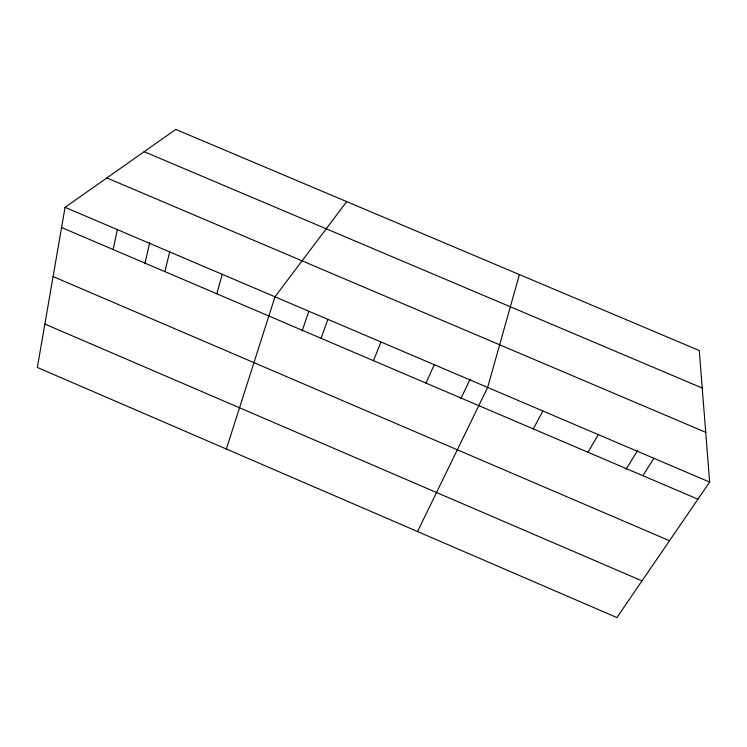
<?xml version="1.0" encoding="UTF-8"?>
<svg xmlns="http://www.w3.org/2000/svg" width="747" height="747" viewBox="0 0 747 747"><rect width="100%" height="100%" fill="white"/><g stroke="black" fill="none" stroke-linecap="round" stroke-linejoin="round"><path stroke-width="1.12" d="M65.073 207.33L37.35 367.459L616.91 617.573L709.65 482.076L699.276 350.548L175.797 129.427L65.073 207.33L709.65 482.076M113.152 249.535L117.298 229.59M144.871 263.812L149.774 242.486M164.882 271.619L169.69 251.916M216.789 293.776L222.261 274.326M519.408 274.569L487.642 387.45L417.545 531.537M226.341 449.012L274.989 296.802L346.701 201.615M302.105 330.94L308.8 311.508M321.079 338.307L327.896 319.352M373.481 360.68L380.97 341.977M426.051 383.118L434.212 364.676M460.862 398.721L470.143 379.037M533.302 428.909L542.864 410.99M588.001 452.262L598.272 434.605M626.051 469.247L637.658 450.432M642.878 475.69L653.868 458.303M144.152 151.688L702.236 388.038M106.868 177.926L705.728 432.317M61.581 227.518L697.931 499.192M53.093 276.558L669.508 540.725M44.867 324.049L642.018 580.895"/></g></svg>
